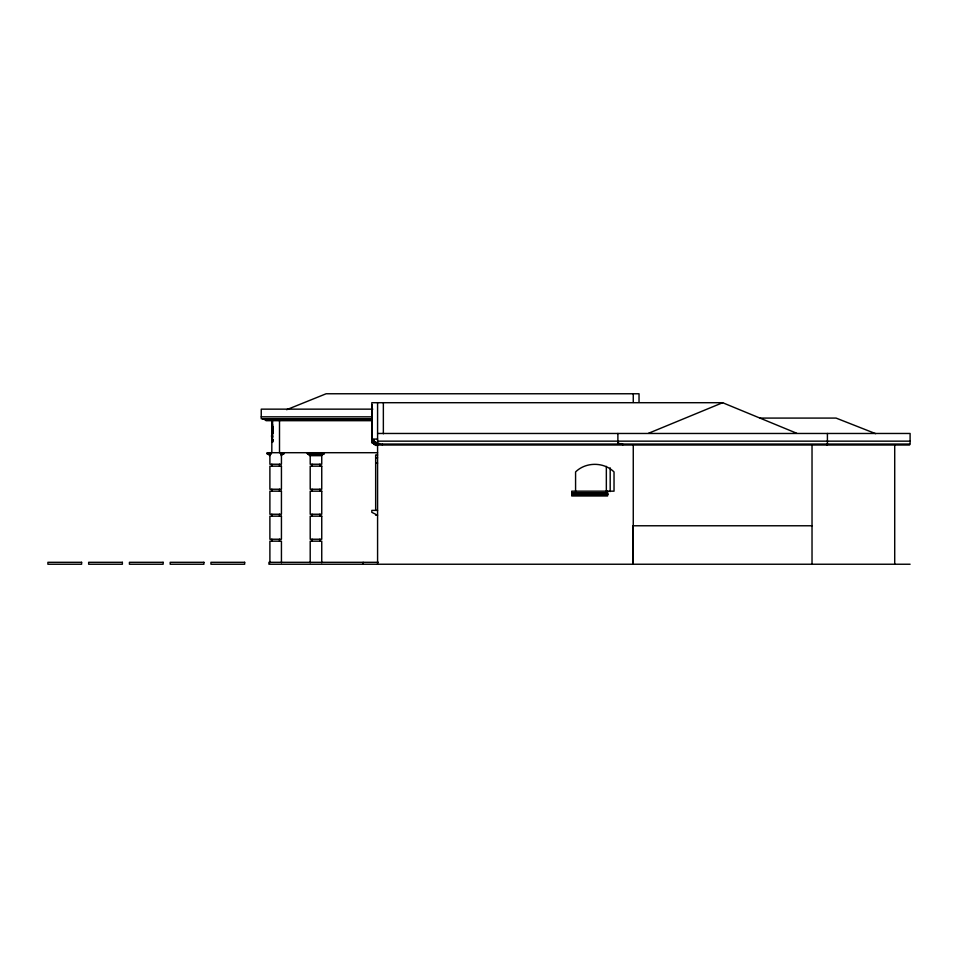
<?xml version="1.0" encoding="UTF-8"?>
<svg xmlns="http://www.w3.org/2000/svg" width="958" height="958" viewBox="0 0 958 958"><rect width="100%" height="100%" fill="white"/><g stroke="black" fill="none" stroke-linecap="round" stroke-linejoin="round"><path stroke-width="1.44" d="M375.656 444.548C373.177 444.919 372.171 441.674 372.542 439.95M271.88 440.177L272.779 439.973L272.084 439.231L272.18 426.633L271.832 433.016L272.779 433.327L271.832 433.016L271.832 429.16L271.821 441.422L272.779 442.069M272.3 438.177L272.3 433.842L271.832 435.686M272.779 428.801C272.323 426.717 270.946 426.777 272.779 428.262L272.06 427.986L271.821 421.831M271.821 440.069L271.821 439.231L272.779 439.231L271.821 438.321M272.779 432.381C271.377 430.561 271.485 420.742 272.779 420.263L271.964 420.766L271.88 420.011L272.779 420.766L271.821 420.801L271.832 420.035L271.964 420.766L272.779 420.263L271.821 421.676M272.3 439.997L272.779 440.201C271.928 439.506 271.521 439.171 272.779 439.734L271.868 439.231L272.779 439.973M271.821 439.231L271.88 440.56M272.18 419.951L271.832 429.435M272.779 427.627L271.832 427.699L271.821 428.633L271.832 432.298L272.779 433.1C271.066 433.136 271.677 430.25 272.779 429.627L271.88 429.735M272.3 437.435C271.437 438.764 270.97 433.627 272.779 434.525M272.779 426.789C271.126 426.777 271.569 429.076 272.779 428.454L272.18 428.525L272.779 428.633M272.779 426.993L271.821 427.136L272.779 428.31M271.821 428.154L272.3 427.567L272.3 428.633M272.779 425.484L271.88 425.508L272.3 421.975M272.3 439.339L272.18 440.045C272.359 438.297 271.557 440.56 272.779 439.734M272.779 440.86L271.88 440.704L271.821 441.638M271.88 439.997L271.916 439.231L272.06 440.033M272.18 433.854L271.832 431.339L271.832 432.298L272.779 431.555L271.88 431.807M272.18 426.142L272.779 424.562M283.712 453.649L280.718 453.649L283.772 453.661L281.125 455.589M321.433 455.589L324.079 453.661L307.554 453.661L310.2 455.589M271.88 440.704L271.821 441.363M272.779 427.268L271.916 426.873L271.832 427.939L272.779 428.166L271.832 428.442M271.821 437.076L272.779 435.435M272.3 424.562L271.821 422.921M272.3 434.836L271.821 433.687M271.821 438.177L272.779 437.686M271.88 432.058L272.779 431.1M272.3 434.273L272.3 433.687M272.18 428.382L272.18 431.124M322.343 454.918L309.242 454.631L322.379 454.775M272.3 428.01L272.3 426.633L271.821 427.507L272.779 428.01M271.821 423.807L272.3 423.22M272.18 434.609L272.3 433.986M272.3 433.028L272.3 431.83L271.88 433.136L272.779 433.1C271.425 434.13 272.252 432.118 272.779 431.83M272.779 430.31L272.3 428.956M272.779 429.627L272.18 430.477L272.779 430.609M271.821 431.16L272.779 430.884M272.18 428.873L272.779 429.4M272.779 441.482C271.006 440.656 272.479 442.356 272.779 440.68M271.821 430.884L271.832 430.286M272.3 431.986C272.335 433.938 271.162 431.555 272.779 431.986M272.012 431.926L271.821 432.489M271.821 432.753L272.3 433.327L271.821 432.848M272.779 436.788L272.18 436.513L272.779 436.261M272.779 431.735L271.88 430.777L272.779 430.525M271.821 426.31L272.3 425.172M272.779 429.112L272.3 429.699M272.084 426.729L271.821 427.364M263.45 419.221L372.171 418.993L263.163 418.766L265.091 419.724M648.614 433.244L722.643 402.707L796.685 433.244M286.646 409.701L326.139 393.762L639.034 393.762L639.034 402.372M264.001 419.293L372.195 419.412L265.007 419.556M272.3 442.261L271.964 419.879M272.18 429.16L271.821 429.998L272.779 429.998M323.888 453.637L307.817 453.625A2.79 1.976 90 0 0 307.554 453.661L323.816 453.625M372.183 434.094L372.051 404.887L371.812 442.859L371.812 402.707L722.643 402.707M371.812 440.764L375.656 442.452M263.222 418.945L372.171 418.79M263.378 419.173L266.456 419.269M270.24 453.661L267.246 453.661A2.79 1.976 90 0 1 267.51 453.625L270.228 453.661L267.246 453.661L269.893 455.589M280.55 453.637L283.772 453.661L280.814 453.661M372.782 409.15L261.247 409.15L261.247 418.766L372.315 418.766M261.247 416.838L372.315 416.838M760.149 418.083L836.071 418.083L875.624 433.651M372.327 419.245L263.534 419.269L267.09 419.245M265.055 419.64L372.219 419.604M372.135 420.682L266.049 420.682L266.049 419.724M272.779 422.31L271.88 422.071M272.779 423.771L272.18 423.484M271.821 426.526L272.779 426.514M271.821 426.609L272.779 426.681M272.779 433.208L271.821 433.327L272.779 433.375M377.584 433.471L910.1 433.471L910.1 444.045L381.428 444.045L377.584 443.087M371.812 439.075L377.584 439.075M272.779 440.393L272.3 440.704M377.584 441.159L910.1 441.159M617.886 443.087L621.73 444.045L621.299 443.578M375.656 443.291L377.584 443.291M377.584 445.015L909.549 445.015L909.549 444.045M377.584 445.386L375.656 445.386L375.656 441.662M377.584 452.703L267.019 452.703L267.019 453.661L271.258 453.661M280.562 453.625L284.011 453.661L284.011 452.703M268.108 453.721L271.258 453.9M308.416 453.721L323.217 453.721M308.871 454.02L322.774 454.02M308.991 454.152L322.654 454.152M309.183 454.451L322.463 454.451M309.35 455.062L322.295 455.062M377.584 454.978L375.656 454.978L375.656 510.386M309.422 455.194L322.211 455.194M309.638 455.409L321.996 455.409M309.913 455.541L321.732 455.541M375.656 457.744L377.584 457.744M375.656 463.133L377.584 463.133M571.734 493.083L607.564 493.083M571.734 493.298L607.564 493.298L571.734 493.621M571.734 493.825L607.564 493.825M571.734 494.196L607.564 494.041M571.734 494.352L607.564 494.352M571.734 494.627L607.564 494.496M571.734 494.747L607.564 494.747M571.734 495.011L607.564 494.927M377.584 510.386L371.812 510.386L371.812 512.314L375.656 514.242L375.656 515.2L377.584 515.2M812.025 525.774L632.783 525.774L632.783 564.238M378.434 562.31L268.935 562.31L268.935 564.238L910.1 564.238M263.258 419.029L372.183 419.089L263.318 419.101M270.312 453.649L267.318 453.649L270.419 453.637M307.626 453.649L310.62 453.649M272.3 442.416L272.18 419.939M272.3 426.31L272.3 425.735M272.18 425.388L272.3 426.023M373.74 443.758L373.56 440.441M271.868 420.766L271.832 420.035M894.712 445.614L894.712 564.238M827.413 433.471L827.413 444.045M826.862 444.045L826.862 445.015M812.025 445.614L812.025 564.238M633.262 393.762L633.262 402.42M633.262 445.614L633.262 564.238M622.688 444.045L622.688 445.015M617.886 433.471L617.886 444.045M610.186 467.851L610.186 491.574M607.564 491.167L607.564 495.969L571.734 495.969L571.734 491.167L614.03 491.167L614.03 471.935C603.768 461.816 585.841 461.816 575.578 471.935L575.578 491.167M606.342 466.366L606.342 491.574M383.356 402.707L383.356 433.77M382.386 444.045L382.386 445.015M377.584 402.707L377.584 564.238M374.554 441.662L374.698 444.548M374.41 441.638L374.41 444.524M374.267 441.59L374.267 444.476M374.027 439.997L374.135 444.416M373.752 439.542L373.919 444.237M373.404 440.273L373.404 443.183M373.201 440.129L373.201 443.051M372.985 440.033L372.985 442.955M372.758 439.985L372.758 442.907M372.051 404.887L372.051 440.752M363.166 562.31L363.166 564.238M324.319 452.703L324.319 453.661L307.326 453.661L307.326 452.703M321.744 454.14L321.744 464.235L310.2 464.235L310.2 454.14M321.744 562.789L321.744 541.162L310.2 541.162L310.2 562.789M319.816 464.235L319.816 466.163M319.816 489.239L319.816 491.167M319.816 514.242L319.816 516.158M319.816 539.234L319.816 541.162M312.128 464.235L312.128 466.163M312.128 489.239L312.128 491.167M312.128 514.242L312.128 516.158M312.128 539.234L312.128 541.162M281.436 452.703L281.436 464.235L269.893 464.235L269.893 452.703M281.436 562.789L281.436 541.162L269.893 541.162L269.893 562.789M279.508 419.975L279.508 452.703M279.508 464.235L279.508 466.163M279.508 489.239L279.508 491.167M279.508 514.242L279.508 516.158M279.508 539.234L279.508 541.162M271.821 419.939L271.821 452.703M271.821 464.235L271.821 466.163M271.821 489.239L271.821 491.167M271.821 514.242L271.821 516.158M271.821 539.234L271.821 541.162M372.303 439.938L372.291 442.847L372.291 439.926M271.964 419.987L272.024 420.766L271.964 419.987M272.024 439.231L271.964 440.021L272.024 439.231M281.436 466.163L269.893 466.163L269.893 489.239L281.436 489.239L281.436 466.163M321.744 466.163L310.2 466.163L310.2 489.239L321.744 489.239L321.744 466.163M281.436 491.167L269.893 491.167L269.893 514.242L281.436 514.242L281.436 491.167M321.744 491.167L310.2 491.167L310.2 514.242L321.744 514.242L321.744 491.167M281.436 516.158L269.893 516.158L269.893 539.234L281.436 539.234L281.436 516.158M321.744 516.158L310.2 516.158L310.2 539.234L321.744 539.234L321.744 516.158M81.61 562.31L47.9 562.31L47.9 564.238L81.61 564.238L81.61 562.31M122.373 562.31L88.663 562.31L88.663 564.238L122.373 564.238L122.373 562.31M163.135 562.31L129.426 562.31L129.426 564.238L163.135 564.238L163.135 562.31M203.898 562.31L170.189 562.31L170.189 564.238L203.898 564.238L203.898 562.31M244.661 562.31L210.952 562.31L210.952 564.238L244.661 564.238L244.661 562.31"/></g></svg>
